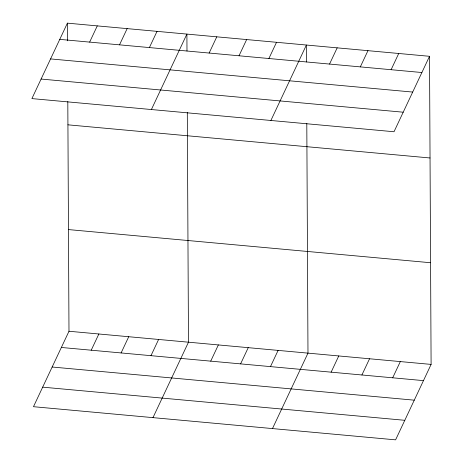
<?xml version="1.0" encoding="UTF-8"?>
<svg xmlns="http://www.w3.org/2000/svg" width="463" height="463" viewBox="0 0 463 463"><rect width="100%" height="100%" fill="white"/><g stroke="black" fill="none" stroke-linecap="round" stroke-linejoin="round"><path stroke-width="0.69" d="M67.401 23.15L31.901 98.596L394.013 131.747L429.519 56.301L67.401 23.15L67.494 40.802M89.643 42.104L97.276 25.887M119.518 44.842L127.151 28.619M149.393 47.573L157.026 31.357M151.395 109.54L186.902 34.088L186.988 51.034M67.806 101.524L68.987 331.253L33.481 406.699L395.599 439.85L431.099 364.404L429.519 56.301M209.143 53.048L216.777 36.826M91.228 350.207L98.862 333.985M239.018 55.78L246.652 39.558M121.103 352.945L128.731 336.723M268.893 58.517L276.521 42.295M150.979 355.677L158.606 339.454M270.896 120.478L306.396 45.033L306.483 61.973M152.981 417.638L188.482 342.192L187.301 112.463M329.546 64.068L337.18 47.845M210.723 361.146L218.357 344.929M360.324 66.886L367.958 50.664M240.598 363.883L248.232 347.661M391.108 69.705L398.736 53.482M270.473 366.615L278.107 350.398M272.481 428.576L307.982 353.13L306.801 123.401M331.132 372.171L338.76 355.949M361.91 374.989L369.543 358.767M392.688 377.808L400.321 361.586M59.768 39.372L421.886 72.523M50.571 58.917L412.689 92.068M41.097 79.051L403.215 112.202M67.922 124.825L430.04 157.976M68.46 229.579L430.578 262.729M68.987 331.253L431.099 364.404M61.353 347.47L423.471 380.621M52.157 367.014L414.269 400.171M42.677 387.155L404.795 420.306"/></g></svg>
